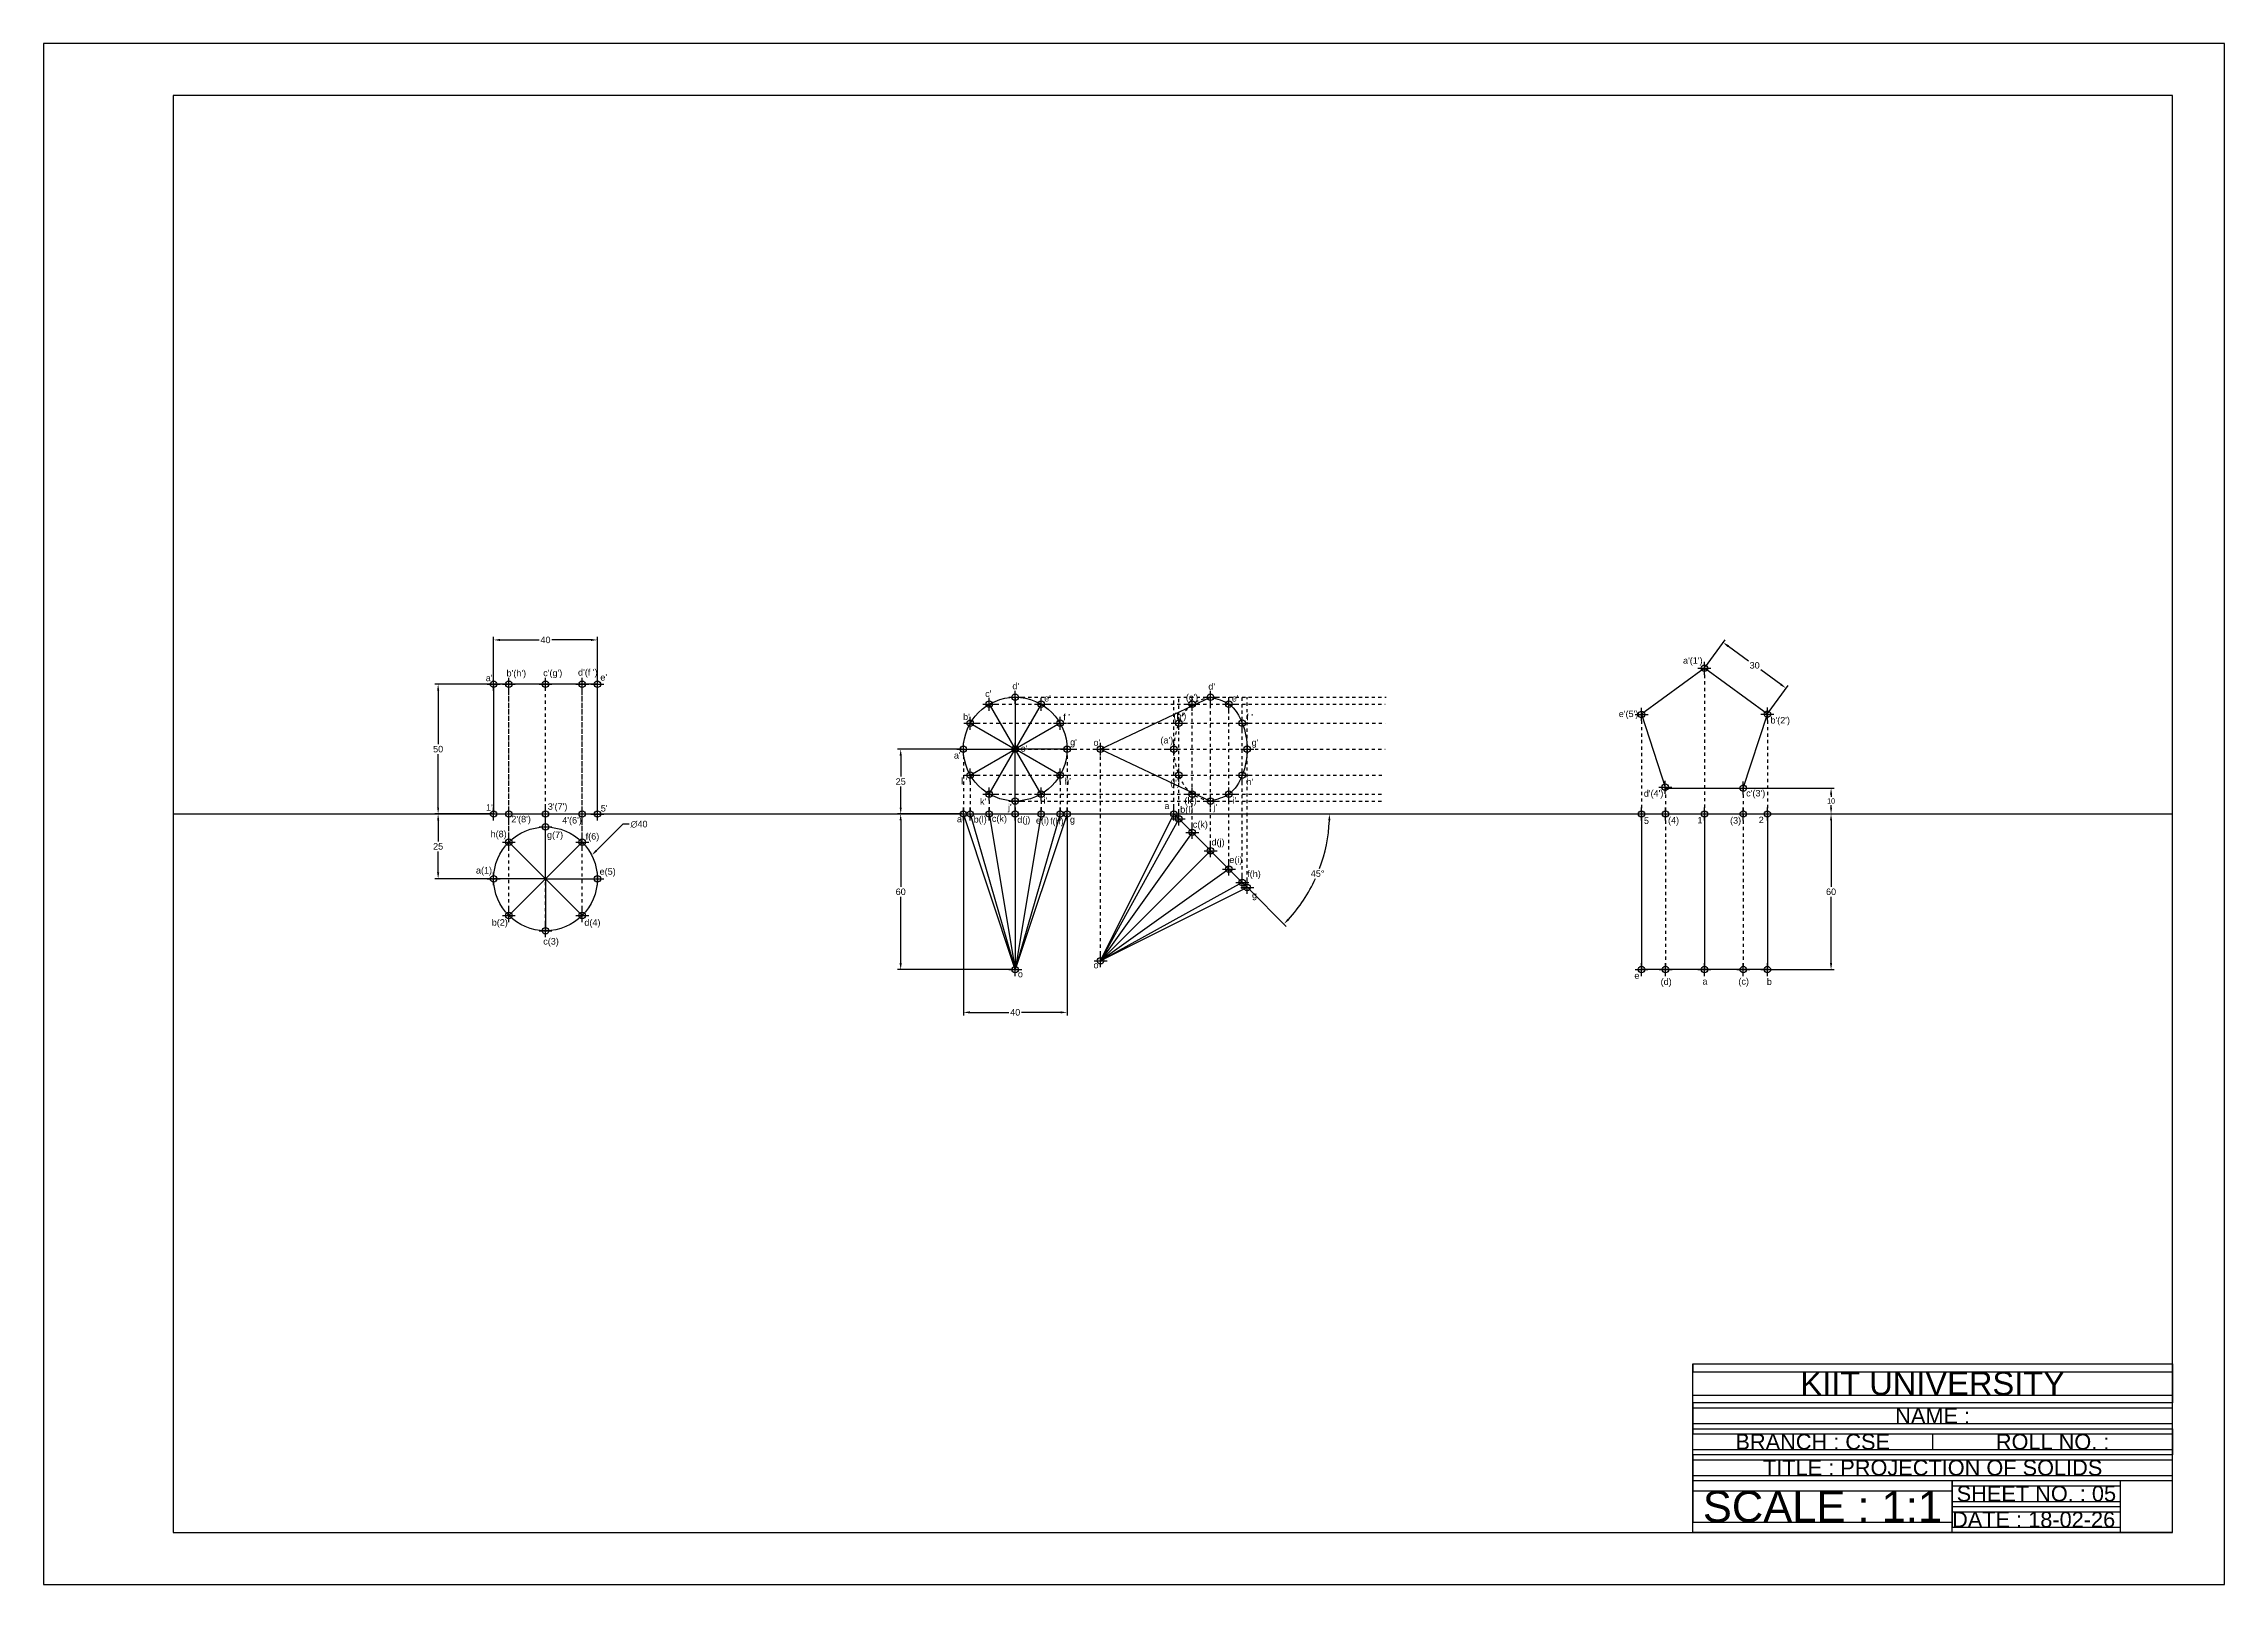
# Model space of a CAD drawing. Header units: millimetres. Extents: x 376 to 1217, y 156 to 750.
import ezdxf

# ---------------------------------------------------------------- set-up
doc = ezdxf.new("R2010")
doc.units = ezdxf.units.MM
doc.header["$PDMODE"] = 34
doc.header["$PDSIZE"] = 2.5
doc.linetypes.add('JIS_02_1.2', pattern=[2.5, 1.25, -1.25])
doc.styles.add('Annotative', font='arial.ttf')
doc.styles.get("Standard").update_dxf_attribs({"font": 'arial.ttf'})
doc.dimstyles.new('Annotative', dxfattribs={"dimscale": 0, "dimtxt": 2.5, "dimasz": 2.5, "dimexe": 1.25, "dimexo": 0.625, "dimtad": 1, "dimtxsty": 'Standard', "dimcen": 2.5, "dimadec": 0, "dimazin": 0, "dimtfac": 1, "dimtmove": 0, "dimatfit": 3, "dimfxl": 1, "dimarcsym": 0})

# ---------------------------------------------------------------- blocks, each defined once
blk = doc.blocks.new('*D2')
at = {"color": 0, "lineweight": -2, "transparency": 16777216}
for p, q in [((549.42, 502.85), (527.38, 502.85)), ((528.63, 500.35), (528.63, 479.75)), ((528.63, 455.35), (528.63, 475.94)), ((549.42, 452.85), (527.38, 452.85))]:
    blk.add_line(p, q, dxfattribs=at)
at = {"color": 0, "transparency": 16777216}
for points in [[(528.22, 500.35), (529.05, 500.35), (528.63, 502.85)], [(528.22, 455.35), (529.05, 455.35), (528.63, 452.85)]]:
    blk.add_solid(points, dxfattribs=at)
at = {"layer": 'Defpoints', "color": 0, "transparency": 16777216}
for p in [(550.04, 502.85), (528.63, 452.85), (550.04, 452.85)]:
    blk.add_point(p, dxfattribs=at)
at = {"color": 0, "transparency": 16777216, "insert": (528.63, 477.85), "char_height": 2.5, "attachment_point": 5}
blk.add_mtext('50', dxfattribs=at)
blk = doc.blocks.new('*D4')
at = {"color": 0, "lineweight": -2, "transparency": 16777216}
for p, q in [((550.04, 503.47), (550.04, 521.2)), ((552.54, 519.95), (567.58, 519.95)), ((587.54, 519.95), (572.5, 519.95)), ((590.04, 503.47), (590.04, 521.2))]:
    blk.add_line(p, q, dxfattribs=at)
at = {"color": 0, "transparency": 16777216}
for points in [[(552.54, 520.36), (552.54, 519.53), (550.04, 519.95)], [(587.54, 520.36), (587.54, 519.53), (590.04, 519.95)]]:
    blk.add_solid(points, dxfattribs=at)
at = {"layer": 'Defpoints', "color": 0, "transparency": 16777216}
for p in [(550.04, 519.95), (550.04, 502.85), (590.04, 502.85)]:
    blk.add_point(p, dxfattribs=at)
at = {"color": 0, "transparency": 16777216, "insert": (570.04, 519.95), "char_height": 2.5, "attachment_point": 5}
blk.add_mtext('40', dxfattribs=at)
blk = doc.blocks.new('*D3')
at = {"color": 0, "lineweight": -2, "transparency": 16777216}
for p, q in [((549.42, 452.85), (527.38, 452.85)), ((528.63, 450.35), (528.63, 442.25)), ((528.63, 430.35), (528.63, 438.44)), ((549.42, 427.85), (527.38, 427.85))]:
    blk.add_line(p, q, dxfattribs=at)
at = {"color": 0, "transparency": 16777216}
for points in [[(528.22, 450.35), (529.05, 450.35), (528.63, 452.85)], [(528.22, 430.35), (529.05, 430.35), (528.63, 427.85)]]:
    blk.add_solid(points, dxfattribs=at)
at = {"layer": 'Defpoints', "color": 0, "transparency": 16777216}
for p in [(528.63, 452.85), (550.04, 452.85), (550.04, 427.85)]:
    blk.add_point(p, dxfattribs=at)
at = {"color": 0, "transparency": 16777216, "insert": (528.63, 440.35), "char_height": 2.5, "attachment_point": 5}
blk.add_mtext('25', dxfattribs=at)
blk = doc.blocks.new('*D8')
at = {"color": 0, "lineweight": -2, "transparency": 16777216}
for p, q in [((599.82, 448.89), (589.63, 438.7)), ((602.32, 448.89), (599.82, 448.89))]:
    blk.add_line(p, q, dxfattribs=at)
at = {"color": 0, "transparency": 16777216}
blk.add_solid([(589.33, 438.99), (589.92, 438.4), (587.86, 436.93)], dxfattribs=at)
at = {"layer": 'Defpoints', "color": 0, "transparency": 16777216}
for p in [(616.14, 465.21), (587.86, 436.93)]:
    blk.add_point(p, dxfattribs=at)
at = {"color": 0, "transparency": 16777216, "insert": (606.09, 448.89), "char_height": 2.5, "attachment_point": 5, "style": 'Annotative'}
blk.add_mtext('∅40', dxfattribs=at)
blk = doc.blocks.new('*D10')
at = {"color": 0, "lineweight": -2, "transparency": 16777216}
for p, q in [((730.55, 477.85), (705.77, 477.85)), ((707.02, 475.35), (707.02, 467.25)), ((707.02, 455.35), (707.02, 463.44)), ((730.55, 452.85), (705.77, 452.85))]:
    blk.add_line(p, q, dxfattribs=at)
at = {"color": 0, "transparency": 16777216}
for points in [[(706.6, 475.35), (707.43, 475.35), (707.02, 477.85)], [(706.6, 455.35), (707.43, 455.35), (707.02, 452.85)]]:
    blk.add_solid(points, dxfattribs=at)
at = {"layer": 'Defpoints', "color": 0, "transparency": 16777216}
for p in [(731.18, 477.85), (707.02, 452.85), (731.18, 452.85)]:
    blk.add_point(p, dxfattribs=at)
at = {"color": 0, "transparency": 16777216, "insert": (707.02, 465.35), "char_height": 2.5, "attachment_point": 5}
blk.add_mtext('25', dxfattribs=at)
blk = doc.blocks.new('*D11')
at = {"color": 0, "lineweight": -2, "transparency": 16777216}
for p, q in [((730.55, 452.85), (705.76, 452.85)), ((707.01, 450.35), (707.01, 424.75)), ((707.01, 395.35), (707.01, 420.94)), ((750.55, 392.85), (705.76, 392.85))]:
    blk.add_line(p, q, dxfattribs=at)
at = {"color": 0, "transparency": 16777216}
for points in [[(706.59, 450.35), (707.43, 450.35), (707.01, 452.85)], [(706.59, 395.35), (707.43, 395.35), (707.01, 392.85)]]:
    blk.add_solid(points, dxfattribs=at)
at = {"layer": 'Defpoints', "color": 0, "transparency": 16777216}
for p in [(731.18, 452.85), (707.01, 392.85), (751.18, 392.85)]:
    blk.add_point(p, dxfattribs=at)
at = {"color": 0, "transparency": 16777216, "insert": (707.01, 422.85), "char_height": 2.5, "attachment_point": 5}
blk.add_mtext('60', dxfattribs=at)
blk = doc.blocks.new('*U12')
at = {"color": 41, "true_color": 0xf4ee51}
blk.add_line((-10, 0), (10, 0), dxfattribs=at)
blk = doc.blocks.new('*U13')
at = {"color": 0, "linetype": 'ByBlock', "lineweight": -2, "transparency": 16777216}
for p, rotation in [((751.18, 487.85), 269.9999999999999), ((742.51, 482.85), 329.9999999999998), ((746.18, 486.51), 299.9999999999998), ((756.18, 486.51), 239.9999999999999), ((759.84, 482.85), 209.9999999999999), ((742.51, 472.85), 29.99999999999998), ((746.18, 469.19), 59.99999999999994), ((751.18, 467.85), 89.99999999999993), ((756.18, 469.19), 119.9999999999999), ((759.84, 472.85), 149.9999999999999), ((761.18, 477.85), 180)]:
    blk.add_blockref('*U12', p, dxfattribs=dict(at, rotation=rotation))
blk.add_blockref('*U12', (741.18, 477.85), dxfattribs=at)
blk = doc.blocks.new('*D14')
at = {"color": 0, "lineweight": -2, "transparency": 16777216}
for p, q in [((731.18, 452.22), (731.18, 375.12)), ((771.18, 452.22), (771.18, 375.12)), ((733.68, 376.37), (748.71, 376.37)), ((768.68, 376.37), (753.64, 376.37))]:
    blk.add_line(p, q, dxfattribs=at)
at = {"color": 0, "transparency": 16777216}
for points in [[(733.68, 376.78), (733.68, 375.95), (731.18, 376.37)], [(768.68, 376.78), (768.68, 375.95), (771.18, 376.37)]]:
    blk.add_solid(points, dxfattribs=at)
at = {"layer": 'Defpoints', "color": 0, "transparency": 16777216}
for p in [(731.18, 452.85), (771.18, 452.85), (771.18, 376.37)]:
    blk.add_point(p, dxfattribs=at)
at = {"color": 0, "transparency": 16777216, "insert": (751.18, 376.37), "char_height": 2.5, "attachment_point": 5}
blk.add_mtext('40', dxfattribs=at)
blk = doc.blocks.new('*D17')
at = {"color": 0, "lineweight": -2, "transparency": 16777216}
for p, q in [((1017.59, 462.85), (1067.06, 462.85)), ((1065.81, 460.35), (1065.81, 459.49)), ((1065.81, 455.35), (1065.81, 456.2)), ((1017.59, 452.85), (1067.06, 452.85))]:
    blk.add_line(p, q, dxfattribs=at)
at = {"color": 0, "transparency": 16777216}
for points in [[(1065.4, 460.35), (1066.23, 460.35), (1065.81, 462.85)], [(1065.4, 455.35), (1066.23, 455.35), (1065.81, 452.85)]]:
    blk.add_solid(points, dxfattribs=at)
at = {"layer": 'Defpoints', "color": 0, "transparency": 16777216}
for p in [(1016.97, 462.85), (1016.97, 452.85), (1065.81, 452.85)]:
    blk.add_point(p, dxfattribs=at)
at = {"color": 0, "transparency": 16777216, "insert": (1065.81, 457.85), "char_height": 2, "attachment_point": 5}
blk.add_mtext('10', dxfattribs=at)
blk = doc.blocks.new('*D18')
at = {"color": 0, "lineweight": -2, "transparency": 16777216}
for p, q in [((1017.33, 509.52), (1024.94, 519.98)), ((1026.22, 517.5), (1033.93, 511.9)), ((1046.45, 502.8), (1038.75, 508.4)), ((1041.6, 491.88), (1049.21, 502.35))]:
    blk.add_line(p, q, dxfattribs=at)
at = {"color": 0, "transparency": 16777216}
for points in [[(1026.47, 517.84), (1025.98, 517.16), (1024.2, 518.97)], [(1046.69, 503.14), (1046.2, 502.47), (1048.47, 501.34)]]:
    blk.add_solid(points, dxfattribs=at)
at = {"layer": 'Defpoints', "color": 0, "transparency": 16777216}
for p in [(1016.97, 509.01), (1048.47, 501.34), (1041.24, 491.38)]:
    blk.add_point(p, dxfattribs=at)
at = {"color": 0, "transparency": 16777216, "insert": (1036.34, 510.15), "char_height": 2.5, "attachment_point": 5}
blk.add_mtext('30', dxfattribs=at)
blk = doc.blocks.new('*D19')
at = {"color": 0, "lineweight": -2, "transparency": 16777216}
for p, q in [((1041.86, 452.85), (1067.06, 452.85)), ((1065.81, 450.35), (1065.81, 424.75)), ((1065.81, 395.35), (1065.81, 420.94)), ((1041.86, 392.85), (1067.06, 392.85))]:
    blk.add_line(p, q, dxfattribs=at)
at = {"color": 0, "transparency": 16777216}
for points in [[(1065.39, 450.35), (1066.23, 450.35), (1065.81, 452.85)], [(1065.39, 395.35), (1066.23, 395.35), (1065.81, 392.85)]]:
    blk.add_solid(points, dxfattribs=at)
at = {"layer": 'Defpoints', "color": 0, "transparency": 16777216}
for p in [(1041.24, 452.85), (1041.24, 392.85), (1065.81, 392.85)]:
    blk.add_point(p, dxfattribs=at)
at = {"color": 0, "transparency": 16777216, "insert": (1065.81, 422.85), "char_height": 2.5, "attachment_point": 5}
blk.add_mtext('60', dxfattribs=at)
blk = doc.blocks.new('*U20')
at = {"color": 41, "true_color": 0xf4ee51}
blk.add_line((-10, 0), (10, 0), dxfattribs=at)
blk = doc.blocks.new('*U21')
at = {"color": 0, "linetype": 'ByBlock', "lineweight": -2, "transparency": 16777216}
for p, rotation in [((570.04, 437.85), 90), ((562.97, 434.92), 135), ((577.11, 434.92), 45), ((560.04, 427.85), 180), ((562.97, 420.77), 225), ((570.04, 417.85), 270), ((577.11, 420.77), 315)]:
    blk.add_blockref('*U20', p, dxfattribs=dict(at, rotation=rotation))
blk.add_blockref('*U20', (580.04, 427.85), dxfattribs=at)
blk = doc.blocks.new('*D28')
at = {"color": 0, "lineweight": -2, "transparency": 16777216}
blk.add_line((841.09, 424.12), (855.68, 409.53), dxfattribs=at)
for start, end in [(339.44637, 357.61294), (317.38706, 335.52583)]:
    blk.add_arc((812.36, 452.85), 60.01, start, end, dxfattribs=at)
at = {"color": 0, "transparency": 16777216}
for points in [[(871.9, 450.36), (872.73, 450.34), (872.37, 452.85)], [(856.82, 411.93), (856.22, 412.5), (854.79, 410.41)]]:
    blk.add_solid(points, dxfattribs=at)
at = {"layer": 'Defpoints', "color": 0, "transparency": 16777216}
for p in [(426.49, 452.85), (812.36, 452.85), (1197.49, 452.85), (840.64, 424.56), (864.33, 422.84)]:
    blk.add_point(p, dxfattribs=at)
at = {"color": 0, "transparency": 16777216, "insert": (867.8, 429.88), "char_height": 2.5, "attachment_point": 5}
blk.add_mtext('45°', dxfattribs=at)

msp = doc.modelspace()

# ---------------------------------------------------------------- linework, layer by layer
for p, q in [((1217.487, 749.846), (376.487, 749.846)), ((1217.487, 155.846), (1217.487, 749.846)), ((1197.487, 729.846), (426.487, 729.846)), ((1197.487, 175.846), (1197.487, 729.846)), ((1012.487, 175.846), (1012.487, 240.846)), ((1012.487, 240.846), (1197.487, 240.846)), ((1012.487, 240.846), (1012.487, 237.846)), ((1197.487, 240.846), (1197.487, 240.846)), ((1197.487, 240.846), (1197.487, 225.846)), ((1012.487, 225.846), (1012.487, 228.846)), ((1197.487, 225.846), (1012.487, 225.846)), ((1012.487, 225.846), (1012.487, 215.846)), ((1012.487, 225.846), (1012.487, 223.846)), ((1012.487, 215.846), (1012.487, 217.846)), ((1012.487, 215.846), (1197.487, 215.846)), ((1012.487, 215.846), (1097.307, 215.846)), ((1012.487, 215.846), (1104.987, 215.846)), ((1012.487, 215.846), (1012.487, 213.846)), ((1104.987, 213.846), (1104.987, 207.846)), ((1197.487, 215.846), (1197.487, 205.846)), ((1012.487, 205.846), (1012.487, 207.846)), ((1197.487, 205.846), (1012.487, 205.846)), ((1012.487, 205.846), (1012.487, 195.52)), ((1012.487, 205.846), (1012.487, 203.846)), ((1012.487, 205.846), (1012.487, 203.846)), ((1012.487, 205.846), (1012.487, 203.846)), ((1012.487, 195.52), (1012.487, 197.52)), ((1012.487, 195.52), (1012.487, 191.52)), ((1012.487, 175.846), (1012.487, 179.846)), ((426.487, 175.846), (1197.487, 175.846)), ((1197.487, 175.846), (1012.487, 175.846)), ((1012.487, 175.846), (1112.487, 175.846)), ((1012.487, 175.846), (1112.487, 175.846)), ((376.487, 155.846), (1217.487, 155.846)), ((1217.487, 155.846), (1217.487, 155.846))]:
    msp.add_line(p, q)
at = {"color": 7, "true_color": 0xffffff}
for p, q in [((1217.487, 749.846), (376.487, 749.846)), ((376.487, 749.846), (376.487, 155.846)), ((426.487, 729.846), (426.487, 175.846)), ((426.487, 452.846), (1197.487, 452.846)), ((1012.487, 205.846), (1012.487, 195.846)), ((1012.487, 195.846), (1012.487, 197.846)), ((1012.487, 195.846), (1197.487, 195.846)), ((1012.487, 195.846), (1012.487, 191.846)), ((1112.487, 175.846), (1112.487, 195.846)), ((1112.487, 195.846), (1112.487, 185.846)), ((1112.487, 195.846), (1112.487, 193.846)), ((1177.487, 175.846), (1177.487, 195.846)), ((1012.487, 191.846), (1012.487, 179.846)), ((1112.487, 185.846), (1112.487, 187.846)), ((1112.487, 185.846), (1177.487, 185.846)), ((1112.487, 185.846), (1112.487, 183.846)), ((1012.487, 175.846), (1012.487, 179.846)), ((1112.487, 183.846), (1112.487, 177.846)), ((1112.487, 175.846), (1112.487, 177.846)), ((1177.487, 175.846), (1112.487, 175.846)), ((1197.487, 175.846), (1177.487, 175.846))]:
    msp.add_line(p, q, dxfattribs=at)
at = {"color": 4, "linetype": 'JIS_02_1.2'}
for p, q in [((1016.967, 509.011), (1016.967, 392.846)), ((555.899, 441.988), (555.899, 502.846)), ((555.899, 413.704), (555.899, 502.846)), ((570.041, 447.846), (570.041, 502.846)), ((570.041, 407.846), (570.041, 502.846)), ((584.183, 441.988), (584.183, 502.846)), ((584.183, 413.704), (584.183, 502.846)), ((751.175, 497.846), (894.249, 497.846)), ((812.359, 452.846), (812.359, 497.846)), ((814.254, 450.951), (814.254, 497.846)), ((819.43, 445.775), (819.43, 497.846)), ((826.501, 438.704), (826.501, 497.846)), ((833.572, 431.633), (833.572, 497.846)), ((838.749, 426.456), (838.749, 497.846)), ((840.643, 424.562), (840.643, 497.846)), ((733.855, 487.846), (893.868, 487.846)), ((741.175, 495.166), (893.868, 495.166)), ((992.696, 491.378), (992.696, 452.846)), ((1041.237, 491.378), (1041.237, 452.846)), ((731.175, 477.846), (731.175, 452.846)), ((731.175, 477.846), (893.868, 477.846)), ((771.175, 477.846), (771.175, 452.846)), ((784.075, 396.277), (784.075, 477.846)), ((733.855, 467.846), (733.855, 452.846)), ((733.855, 467.846), (893.565, 467.846)), ((768.496, 467.846), (768.496, 452.846)), ((1001.967, 462.846), (1001.967, 392.846)), ((1031.967, 462.846), (1031.967, 392.846)), ((741.175, 460.525), (741.175, 452.846)), ((741.175, 460.525), (893.231, 460.525)), ((751.175, 457.846), (751.175, 452.846)), ((751.175, 457.846), (893.116, 457.846)), ((761.175, 460.525), (761.175, 452.846))]:
    msp.add_line(p, q, dxfattribs=at)
at = {"color": 41, "true_color": 0xf4ee51}
for p, q in [((784.075, 477.846), (826.501, 497.846)), ((784.075, 477.846), (826.501, 457.846)), ((731.175, 452.846), (771.175, 452.846)), ((751.175, 392.846), (731.175, 452.846)), ((733.855, 452.846), (751.175, 392.846)), ((741.175, 452.846), (751.175, 392.846)), ((751.175, 452.846), (751.175, 392.846)), ((771.175, 452.846), (751.175, 392.846)), ((761.175, 452.846), (751.175, 392.846)), ((768.496, 452.846), (751.175, 392.846)), ((784.075, 396.277), (812.359, 452.846)), ((814.254, 450.951), (784.075, 396.277)), ((819.43, 445.775), (784.075, 396.277)), ((812.359, 452.846), (840.643, 424.562)), ((992.696, 452.846), (992.696, 392.846)), ((992.696, 452.846), (1041.237, 452.846)), ((1016.967, 452.846), (1016.967, 392.846)), ((1041.237, 452.846), (1041.237, 392.846)), ((826.501, 438.704), (784.075, 396.277)), ((833.572, 431.633), (784.075, 396.277)), ((838.749, 426.456), (784.075, 396.277)), ((840.643, 424.562), (784.075, 396.277)), ((1041.237, 392.846), (992.696, 392.846))]:
    msp.add_line(p, q, dxfattribs=at)
at = {"color": 4}
for p, q in [((1012.487, 237.846), (1197.487, 237.846)), ((1012.487, 228.846), (1197.487, 228.846)), ((1012.487, 223.846), (1197.487, 223.846)), ((1012.487, 217.846), (1197.487, 217.846)), ((1012.487, 213.846), (1104.987, 213.846)), ((1104.987, 213.846), (1197.487, 213.846)), ((1012.487, 207.846), (1104.987, 207.846)), ((1012.487, 203.846), (1197.487, 203.846)), ((1104.987, 207.846), (1197.487, 207.846)), ((1012.487, 197.846), (1197.487, 197.846)), ((1112.487, 193.846), (1177.487, 193.846)), ((1012.487, 191.846), (1112.487, 191.846)), ((1112.487, 187.846), (1177.487, 187.846)), ((1012.487, 179.846), (1112.487, 179.846)), ((1112.487, 183.846), (1177.487, 183.846)), ((1112.487, 177.846), (1177.487, 177.846))]:
    msp.add_line(p, q, dxfattribs=at)
at = {"color": 41, "true_color": 0xf4ee51}
for points in [[(1001.967, 462.846), (1031.967, 462.846), (1041.237, 491.378), (1016.967, 509.011), (992.696, 491.378)], [(550.041, 452.846), (590.041, 452.846), (590.041, 502.846), (550.041, 502.846)]]:
    msp.add_lwpolyline(points, close=True, dxfattribs=at)
for centre in [(751.175, 477.846), (570.041, 427.846)]:
    msp.add_circle(centre, 20, dxfattribs=at)
at = {"color": 30, "linetype": 'JIS_02_1.2', "true_color": 0xf8991e}
msp.add_spline([(826.501, 497.846), (819.43, 495.166), (814.254, 487.846), (812.359, 477.846), (814.254, 467.846), (819.43, 460.525), (826.501, 457.846)], degree=3, dxfattribs=at)
at = {"color": 41, "true_color": 0xf4ee51}
msp.add_spline([(826.501, 497.846), (833.572, 495.166), (838.749, 487.846), (840.643, 477.846), (838.749, 467.846), (833.572, 460.525), (826.501, 457.846)], degree=3, dxfattribs=at)
at = {"color": 11, "true_color": 0xf27172}
for p in [(550.041, 502.846), (555.899, 502.846), (570.041, 502.846), (584.183, 502.846), (590.041, 502.846), (1016.967, 509.011), (741.175, 495.166), (751.175, 497.846), (761.175, 495.166), (819.43, 495.166), (826.501, 497.846), (833.572, 495.166), (733.855, 487.846), (768.496, 487.846), (814.254, 487.846), (838.749, 487.846), (992.746, 491.223), (1041.237, 491.378), (731.175, 477.846), (751.175, 477.846), (771.175, 477.846), (784.075, 477.846), (812.359, 477.846), (840.643, 477.846), (733.855, 467.846), (741.175, 460.525), (761.175, 460.525), (768.496, 467.846), (814.254, 467.846), (819.43, 460.525), (833.572, 460.525), (838.749, 467.846), (1001.862, 463.167), (1031.967, 462.846), (550.041, 452.846), (555.899, 452.846), (570.041, 452.846), (584.183, 452.846), (590.041, 452.844), (731.175, 452.846), (733.855, 452.846), (741.175, 452.846), (751.175, 457.846), (751.175, 452.846), (761.175, 452.846), (768.496, 452.846), (771.175, 452.846), (812.359, 452.846), (826.501, 457.846), (992.696, 452.846), (1001.967, 452.846), (1016.967, 452.846), (1031.967, 452.846), (1041.237, 452.846), (570.041, 447.846), (814.254, 450.951), (819.43, 445.775), (555.899, 441.988), (584.183, 441.988), (826.501, 438.704), (550.041, 427.846), (590.041, 427.846), (833.572, 431.633), (838.749, 426.456), (840.643, 424.562), (555.899, 413.704), (584.183, 413.704), (570.041, 407.846), (751.175, 392.846), (784.075, 396.277), (992.696, 392.846), (1001.967, 392.846), (1016.967, 392.846), (1031.967, 392.846), (1041.237, 392.846)]:
    msp.add_point(p, dxfattribs=at)

# ---------------------------------------------------------------- block references
at = {"color": 7, "true_color": 0xffffff}
msp.add_blockref('*U13', (0, 0), dxfattribs=at)
at = {"color": 41, "true_color": 0xf4ee51}
msp.add_blockref('*U21', (0, 0), dxfattribs=at)

# ---------------------------------------------------------------- texts
at = {"color": 51, "true_color": 0xf7f281, "char_height": 2.5, "attachment_point": 1}
for s, width, insert in [("a'(1')", 5.71222, (1008.713, 513.277)), ("a'", 5.71222, (546.998, 506.55)), ("b'(h')", 5.71222, (555.015, 508.366)), ("c'(g')", 5.71222, (569.157, 508.476)), ("d'(f ')", 8.15588, (582.579, 508.699)), ("e'", 5.71222, (591.181, 506.773)), ("c'", 5.71222, (739.581, 500.468)), ("d'", 5.71222, (750.082, 503.414)), ("e'", 5.71222, (762.353, 498.716)), ("(c')", 5.71222, (816.984, 499.065)), ("d'", 5.71222, (825.645, 503.264)), ("e'", 5.71222, (834.705, 498.703)), ("b'", 5.71222, (731.079, 491.564)), ("f '", 5.71222, (769.705, 491.451)), ("(b')", 5.71222, (812.223, 491.878)), ("f '", 5.71222, (840.281, 491.399)), ("e'(5')", 5.71222, (983.938, 492.705)), ("b'(2')", 5.71222, (1042.423, 490.239)), ("g'", 5.71222, (772.353, 481.791)), ("o'", 5.71222, (781.371, 481.616)), ("(a')", 5.71222, (807.174, 482.545)), ("g'", 5.71222, (842.367, 481.654)), ("a'", 5.71222, (727.519, 476.711)), ("o'", 5.71222, (753.304, 479.37)), ("l '", 5.71222, (730.334, 466.794)), ("h'", 5.71222, (770.082, 466.709)), ("(l')", 5.71222, (810.949, 466.123)), ("h'", 5.71222, (840.326, 466.493)), ("1'", 5.71222, (547.087, 456.623)), ("3'(7')", 5.71222, (570.925, 456.971)), ("5'", 5.71222, (591.353, 456.289)), ("k'", 5.71222, (737.606, 458.927)), ("j'", 5.71222, (748.374, 456.695)), ("i'", 5.71222, (762.1, 459.294)), ('a', 5.71222, (808.72, 457.258)), ('b(l)', 5.71222, (814.812, 455.859)), ("(k')", 5.71222, (816.433, 459.3)), ("j'", 5.71222, (827.606, 456.715)), ("i'", 5.71222, (834.923, 459.346)), ("d'(4')", 5.71222, (993.592, 462.044)), ("c'(3')", 5.71222, (1033.07, 462.116)), ('h(8)', 5.71222, (548.846, 446.385)), ("2'(8')", 5.71222, (556.854, 452.129)), ('g(7)', 5.71222, (570.615, 446.039)), ("4'(6')", 5.71222, (576.503, 451.675)), ('a', 5.71222, (728.694, 452.149)), ('b(l)', 5.71222, (735.16, 452.033)), ('c(k)', 5.71222, (742.181, 452.331)), ('d(j)', 5.71222, (751.959, 451.928)), ('e(i)', 5.71222, (759.16, 451.637)), ('f(h)', 5.71222, (764.62, 451.3)), ('g', 5.71222, (772.282, 451.981)), ('c(k)', 5.71222, (819.66, 450.088)), ('5', 5.71222, (993.642, 451.529)), ('(4)', 5.71222, (1002.929, 451.652)), ('1', 5.71222, (1014.27, 451.695)), ('(3)', 5.71222, (1026.858, 451.633)), ('2', 5.71222, (1037.92, 451.837)), ('f(6)', 5.71222, (585.528, 445.467)), ('d(j)', 5.71222, (826.873, 443.227)), ('a(1)', 5.71222, (543.216, 432.381)), ('e(5)', 5.71222, (590.902, 431.923)), ('e(i)', 5.71222, (833.758, 436.451)), ('f(h)', 5.71222, (840.643, 431.032)), ('g', 5.71222, (842.514, 422.85)), ('b(2)', 5.71222, (549.307, 412.275)), ('d(4)', 5.71222, (585.026, 412.244)), ('c(3)', 5.71222, (569.165, 405.014)), ('o', 5.71222, (781.376, 395.846)), ('o', 5.71222, (752.202, 392.405)), ('e', 5.71222, (989.95, 391.797)), ('(d)', 5.71222, (1000.078, 389.451)), ('a', 5.71222, (1016.21, 389.584)), ('(c)', 5.71222, (1030.075, 389.557)), ('b', 5.71222, (1041.035, 389.466))]:
    msp.add_mtext_dynamic_manual_height_columns(s, width=width, gutter_width=12.5, heights=[0], dxfattribs=dict(at, insert=insert))
at = {"color": 4, "attachment_point": 1}
for s, width, insert, char_height in [('\\pxqc;{\\C256;\\c16777215;KIIT UNIVERSITY}', 185, (1012.487, 237.846), 9), ('\\pxqc;{\\C256;\\c16777215;NAME :  }', 185, (1012.487, 223.846), 6), ('\\pxqc;{\\C256;\\c16777215;BRANCH : CSE}', 92.5, (1012.487, 213.846), 6), ('\\pxqc;{\\C256;\\c16777215;ROLL NO. : }', 92.5, (1104.987, 213.846), 6)]:
    msp.add_mtext_dynamic_manual_height_columns(s, width=width, gutter_width=12.5, heights=[0], dxfattribs=dict(at, insert=insert, char_height=char_height))
at = {"color": 7, "true_color": 0xffffff, "attachment_point": 1}
for s, width, insert, char_height in [('\\pxqc;TITLE : PROJECTION OF SOLIDS', 185, (1012.487, 203.846), 6), ('\\pxqc;SHEET NO. : 05', 65, (1112.487, 193.846), 6), ('\\pxqc;SCALE : 1:1', 100, (1012.487, 191.846), 12), ('DATE : 18-02-26', 65, (1112.487, 183.846), 6)]:
    msp.add_mtext_dynamic_manual_height_columns(s, width=width, gutter_width=12.5, heights=[0], dxfattribs=dict(at, insert=insert, char_height=char_height))

# ---------------------------------------------------------------- dimensions: what is measured, and where the dimension line sits
at = {"color": 165, "true_color": 0x5e67af}
for base, p1, p2, picture, middle in [((550.041, 519.945), (590.041, 502.846), (550.041, 502.846), '*D4', (570.041, 519.945)), ((771.175, 376.367), (731.175, 452.846), (771.175, 452.846), '*D14', (751.175, 376.367))]:
    dim = msp.add_linear_dim(base=base, p1=p1, p2=p2, dimstyle='Annotative', override={"dimtad": 0, "dimtih": 1}, dxfattribs=at)
    dim.commit()
    dim.dimension.update_dxf_attribs({"geometry": picture, "text_midpoint": middle})
dim = msp.add_aligned_dim(p1=(1016.967, 509.011), p2=(1041.237, 491.378), distance=12.309, dimstyle='Annotative', override={"dimtad": 0, "dimtih": 1}, dxfattribs=at)
dim.commit()
dim.dimension.update_dxf_attribs({"geometry": '*D18', "text_midpoint": (1036.337, 510.152)})
for base, p1, p2, override, picture, middle in [((528.634, 452.846), (550.041, 502.846), (550.041, 452.846), {"dimtad": 0, "dimtih": 1}, '*D2', (528.634, 477.846)), ((707.015, 452.846), (731.175, 477.846), (731.175, 452.846), {"dimtad": 0, "dimtih": 1}, '*D10', (707.015, 465.346)), ((1065.815, 452.846), (1016.967, 462.846), (1016.967, 452.846), {"dimtxt": 2, "dimtad": 0, "dimtih": 1}, '*D17', (1065.815, 457.846)), ((528.634, 452.846), (550.041, 427.846), (550.041, 452.846), {"dimtad": 0, "dimtih": 1}, '*D3', (528.634, 440.346)), ((707.011, 392.846), (731.175, 452.846), (751.175, 392.846), {"dimtad": 0, "dimtih": 1}, '*D11', (707.011, 422.846)), ((1065.81, 392.846), (1041.237, 452.846), (1041.237, 392.846), {"dimtad": 0, "dimtih": 1}, '*D19', (1065.81, 422.846))]:
    dim = msp.add_linear_dim(base=base, p1=p1, p2=p2, angle=90, dimstyle='Annotative', override=override, dxfattribs=at)
    dim.commit()
    dim.dimension.update_dxf_attribs({"geometry": picture, "text_midpoint": middle})
dim = msp.add_diameter_dim_2p(p1=(616.142, 465.214), p2=(587.858, 436.93), dimstyle='Annotative', override={"dimtad": 0, "dimtih": 1, "dimtxsty": 'Annotative'}, dxfattribs=at)
dim.commit()
dim.dimension.update_dxf_attribs({"geometry": '*D8', "text_midpoint": (606.091, 448.892), "dimtype": 163})
dim = msp.add_angular_dim_2l(base=(864.33, 422.84), line1=((812.359, 452.846), (840.643, 424.562)), line2=((426.487, 452.846), (1197.487, 452.846)), dimstyle='Annotative', override={"dimtad": 0, "dimtih": 1}, dxfattribs=at)
dim.commit()
dim.dimension.update_dxf_attribs({"geometry": '*D28', "text_midpoint": (867.802, 429.881)})

doc.saveas('drawing.dxf')
